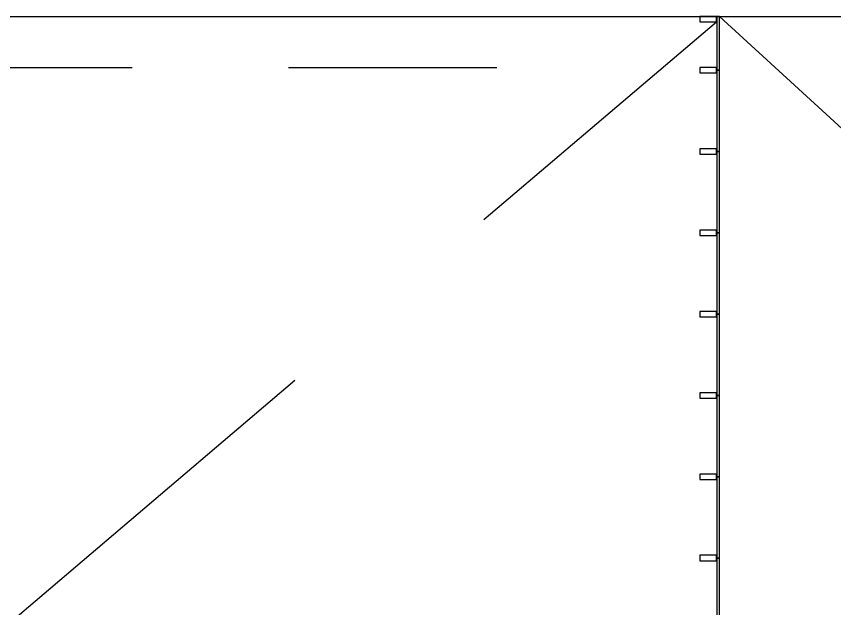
# Model space of a CAD drawing. Header units: millimetres. Extents: x 38 to 139, y 58 to 123.
# Drawn here: x 97.93 to 105.77, y 72.15 to 77.83 of the extents above; entities that cross this region are included whole.
import ezdxf

# ---------------------------------------------------------------- set-up
doc = ezdxf.new("R2010")
doc.units = ezdxf.units.MM
doc.linetypes.add('Dash', pattern=[3.5, 2, -1.5])
doc.linetypes.add('Hidden', pattern=[7.14375, 4.7625, -2.38125])
for name, color, linetype, lineweight in [('A-----NPP', 7, 'Continuous', 9), ('A-WALL', 7, 'Continuous', 9), ('A-WALLCWM', 7, 'Continuous', 9), ('DIMENSION', 1, 'Continuous', 25)]:
    doc.layers.add(name, color=color, linetype=linetype, lineweight=lineweight)
doc.layers.add('estructura', color=7, linetype='Continuous')
doc.styles.add('ARIALNARROW', font='ARIALN.TTF')
doc.dimstyles.new('C', dxfattribs={"dimscale": 1.5, "dimtxt": 0.15, "dimasz": 0.08, "dimexe": 0.01, "dimexo": 0, "dimgap": 0.025, "dimtad": 1, "dimzin": 0, "dimdsep": 46, "dimtxsty": 'ARIALNARROW', "dimblk": 'OBLIQUE', "dimcen": 0, "dimclrd": 256, "dimclre": 256, "dimclrt": 256, "dimadec": 0, "dimazin": 0, "dimtfac": 1.666667, "dimtofl": 0, "dimtmove": 0, "dimatfit": 0, "dimldrblk": 'OBLIQUE', "dimfxl": 0.1, "dimtolj": 1, "dimtzin": 0, "dimarcsym": 0})

# ---------------------------------------------------------------- blocks, each defined once
blk = doc.blocks.new('_Oblique')
at = {"layer": 'estructura', "color": 0, "lineweight": -2}
blk.add_line((-0.5, -0.5), (0.5, 0.5), dxfattribs=at)
blk = doc.blocks.new('*D73')
at = {"layer": 'Defpoints', "color": 0}
for p in [(136.763166, 77.831209), (39.523379, 68.622821), (136.763166, 63.52282)]:
    blk.add_point(p, dxfattribs=at)
at = {"layer": 'DIMENSION', "lineweight": -2}
for p, q in [((136.763166, 77.831209), (136.763166, 63.51282)), ((39.523379, 68.622821), (39.523379, 63.51282)), ((39.523379, 63.52282), (136.763166, 63.52282))]:
    blk.add_line(p, q, dxfattribs=at)
at = {"layer": 'DIMENSION', "lineweight": -2, "xscale": 0.08, "yscale": 0.08, "zscale": 0.08, "rotation": 180}
blk.add_blockref('_Oblique', (39.523379, 63.52282), dxfattribs=at)
at = {"layer": 'DIMENSION', "lineweight": -2, "xscale": 0.08, "yscale": 0.08, "zscale": 0.08}
blk.add_blockref('_Oblique', (136.763166, 63.52282), dxfattribs=at)
at = {"layer": 'DIMENSION', "insert": (88.143273, 63.624397), "char_height": 0.15, "attachment_point": 5, "style": 'ARIALNARROW'}
blk.add_mtext('\\A1;97.24', dxfattribs=at)

msp = doc.modelspace()

# ---------------------------------------------------------------- linework, layer by layer
at = {"layer": 'A-----NPP', "color": 252, "linetype": 'Hidden'}
for p, q in [((86.085145, 61.996209), (104.640587, 77.779209)), ((104.668087, 77.831209), (124.888482, 59.259208))]:
    msp.add_line(p, q, dxfattribs=at)
at = {"layer": 'A-----NPP', "color": 252, "linetype": 'Dash'}
msp.add_line((86.534887, 77.339709), (103.862987, 77.339709), dxfattribs=at)
at = {"layer": 'A-WALL', "color": 252, "lineweight": 18}
msp.add_line((97.828247, 77.831209), (129.363387, 77.831209), dxfattribs=at)
at = {"layer": 'A-WALLCWM', "color": 252, "lineweight": 18, "extrusion": (0, 0, -1)}
for p, q in [((104.640587, 77.831209), (104.480587, 77.831209)), ((104.480587, 77.831209), (104.480587, 77.779209)), ((104.480587, 77.779209), (104.640587, 77.779209)), ((104.640587, 77.779209), (104.640587, 77.831209)), ((104.640587, 77.339709), (104.480587, 77.339709)), ((104.480587, 77.339709), (104.480587, 77.287709)), ((104.640587, 77.287709), (104.640587, 77.339709)), ((104.480587, 77.287709), (104.640587, 77.287709)), ((104.640587, 76.559709), (104.480587, 76.559709)), ((104.480587, 76.559709), (104.480587, 76.507709)), ((104.640587, 76.507709), (104.640587, 76.559709)), ((104.480587, 76.507709), (104.640587, 76.507709)), ((104.640587, 75.779709), (104.480587, 75.779709)), ((104.480587, 75.779709), (104.480587, 75.727709)), ((104.640587, 75.727709), (104.640587, 75.779709)), ((104.480587, 75.727709), (104.640587, 75.727709)), ((104.640587, 74.999709), (104.480587, 74.999709)), ((104.480587, 74.999709), (104.480587, 74.947709)), ((104.480587, 74.947709), (104.640587, 74.947709)), ((104.640587, 74.947709), (104.640587, 74.999709)), ((104.640587, 74.219709), (104.480587, 74.219709)), ((104.480587, 74.219709), (104.480587, 74.167709)), ((104.480587, 74.167709), (104.640587, 74.167709)), ((104.640587, 74.167709), (104.640587, 74.219709)), ((104.640587, 73.439709), (104.480587, 73.439709)), ((104.480587, 73.439709), (104.480587, 73.387709)), ((104.480587, 73.387709), (104.640587, 73.387709)), ((104.640587, 73.387709), (104.640587, 73.439709)), ((104.640587, 72.659709), (104.480587, 72.659709)), ((104.480587, 72.659709), (104.480587, 72.607709)), ((104.480587, 72.607709), (104.640587, 72.607709)), ((104.640587, 72.607709), (104.640587, 72.659709))]:
    msp.add_line(p, q, dxfattribs=at)
at = {"layer": 'A-WALLCWM', "color": 252}
for p, q in [((104.668087, 77.831209), (104.643087, 77.831209)), ((104.643087, 77.831209), (104.643087, 77.313709)), ((104.668087, 77.313709), (104.668087, 77.831209)), ((104.668087, 77.313709), (104.643087, 77.313709)), ((104.643087, 77.313709), (104.643087, 76.533709)), ((104.643087, 77.313709), (104.668087, 77.313709)), ((104.668087, 76.533709), (104.668087, 77.313709)), ((104.668087, 76.533709), (104.643087, 76.533709)), ((104.643087, 76.533709), (104.643087, 75.753709)), ((104.643087, 76.533709), (104.668087, 76.533709)), ((104.668087, 75.753709), (104.668087, 76.533709)), ((104.668087, 75.753709), (104.643087, 75.753709)), ((104.643087, 75.753709), (104.643087, 74.973709)), ((104.643087, 75.753709), (104.668087, 75.753709)), ((104.668087, 74.973709), (104.668087, 75.753709)), ((104.668087, 74.973709), (104.643087, 74.973709)), ((104.643087, 74.973709), (104.643087, 74.193709)), ((104.643087, 74.973709), (104.668087, 74.973709)), ((104.668087, 74.193709), (104.668087, 74.973709)), ((104.668087, 74.193709), (104.643087, 74.193709)), ((104.643087, 74.193709), (104.643087, 73.413709)), ((104.643087, 74.193709), (104.668087, 74.193709)), ((104.668087, 73.413709), (104.668087, 74.193709)), ((104.668087, 73.413709), (104.643087, 73.413709)), ((104.643087, 73.413709), (104.643087, 72.633709)), ((104.643087, 73.413709), (104.668087, 73.413709)), ((104.668087, 72.633709), (104.668087, 73.413709)), ((104.668087, 72.633709), (104.643087, 72.633709)), ((104.643087, 72.633709), (104.643087, 71.853709)), ((104.643087, 72.633709), (104.668087, 72.633709)), ((104.668087, 71.853709), (104.668087, 72.633709))]:
    msp.add_line(p, q, dxfattribs=at)

# ---------------------------------------------------------------- dimensions: what is measured, and where the dimension line sits
at = {"layer": 'DIMENSION'}
dim = msp.add_linear_dim(base=(136.763166, 63.52282), p1=(39.523379, 68.622821), p2=(136.763166, 77.831209), dimstyle='C', override={"dimscale": 1, "dimlfac": 1, "dimtxsty": 'ARIALNARROW', "dimtolj": 1}, dxfattribs=at)
dim.commit()
dim.dimension.update_dxf_attribs({"geometry": '*D73', "text_midpoint": (88.143273, 63.624397)})

doc.saveas('drawing.dxf')
